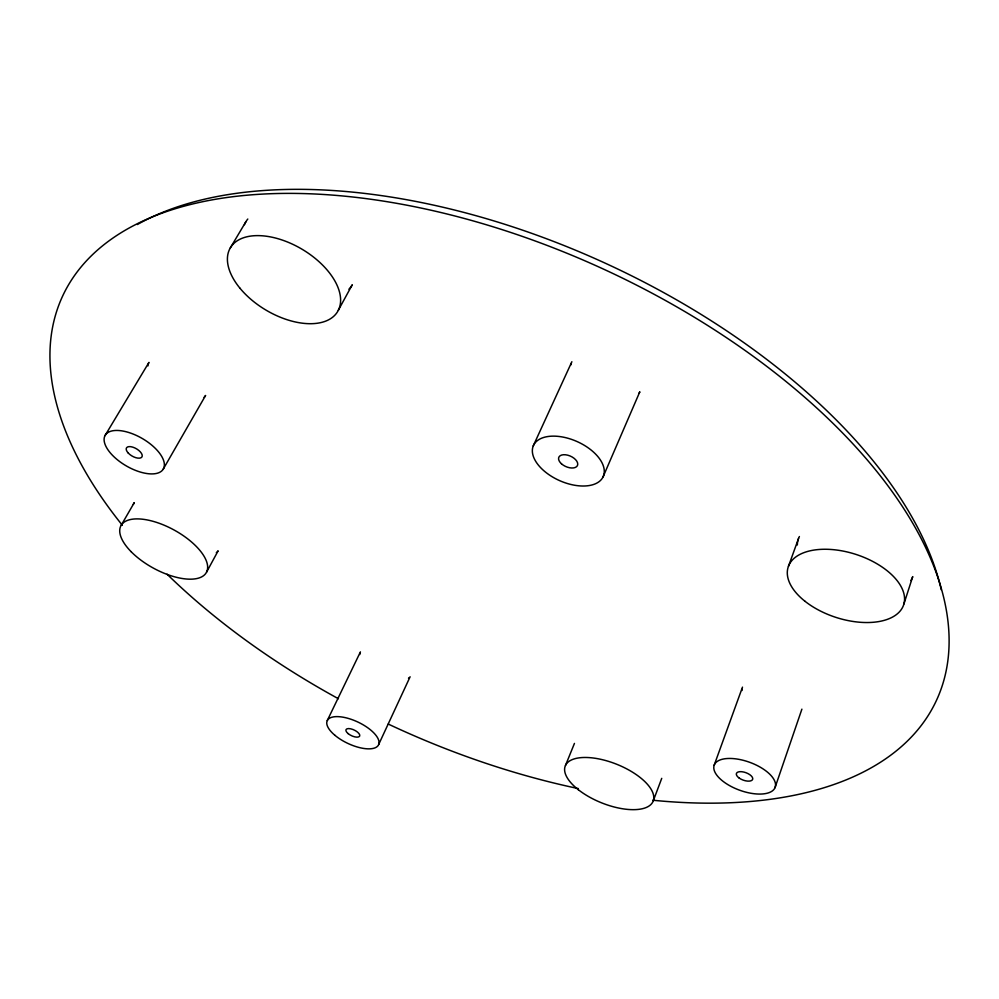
<?xml version="1.0" encoding="UTF-8"?>
<svg xmlns="http://www.w3.org/2000/svg" width="999" height="999" viewBox="0 0 999 999"><rect width="100%" height="100%" fill="white"/><g stroke="black" fill="none" stroke-linecap="round" stroke-linejoin="round"><path stroke-width="1.5" d="M903.908 603.995L912.599 576.997M775.012 787.674A32.43 14.835 20 0 0 734.565 758.716A32.43 14.835 20 0 0 724.425 782.354A32.43 14.835 20 0 0 775.012 787.674L801.897 709.153M714.185 765.184L742.494 687.137M788.473 566.283L798.538 538.486M653.334 800.674L661.738 778.346M565.509 765.396L574.45 743.406M603.084 476.873A38.199 21.404 23.9 0 0 558.953 436.463A38.199 21.404 23.9 0 0 542.882 469.867A38.199 21.404 23.9 0 0 603.084 476.873L639.835 391.77A37.163 22.29 23.8 0 1 639.073 393.169M533.241 445.904L571.878 361.725M378.696 744.467L410.114 676.773M327.297 720.504L359.752 653.271M206.581 572.115L218.107 550.874M338.311 310.314L352.01 285.214M163.262 469.105A33.591 15.859 30.1 0 0 126.823 431.93A33.591 15.859 30.1 0 0 112.662 455.482A33.591 15.859 30.1 0 0 163.262 469.105L205.594 395.454A32.792 16.646 30.6 0 1 204.096 397.315M121.341 525.024L134.266 502.647A48.364 22.065 28.8 0 0 133.354 504.42M230.344 247.852L245.866 221.778M105.02 435.614L148.963 362.387A32.792 16.646 30.6 0 0 147.952 365.896M137.313 224.538A474.463 249.75 24.8 0 1 602.472 261.925A474.463 249.75 24.8 0 1 941.308 589.897M122.365 525.274A481.418 251.648 24.8 0 1 284.103 193.406A481.418 251.648 24.8 0 1 909.327 517.482A481.418 251.648 24.8 0 1 652.859 800.236M578.371 788.586A481.418 251.648 24.8 0 1 388.274 724.063M338.411 698.726A481.418 251.648 24.8 0 1 167.095 574.213M912.736 576.623A60.215 33.491 17.9 0 1 910.838 580.569M797.327 545.004A60.215 33.491 17.9 0 1 799.4 536.525M352.235 284.84A61.826 35.839 30.9 0 1 348.926 289.198M244.443 224.688A61.826 35.839 30.9 0 1 247.802 219.031M217.77 551.223A48.364 22.065 28.8 0 1 216.321 552.734M409.253 677.572A27.785 12.463 25.3 0 1 408.491 678.184M359.802 654.507A27.785 12.463 25.3 0 1 360.427 651.872M742.045 690.484A31.681 15.584 19.5 0 1 742.045 689.322M571.016 364.797A37.163 22.29 23.8 0 1 571.353 363.236M804.932 601.223A60.739 33.042 18.1 0 0 902.746 607.042A60.739 33.042 18.1 0 0 830.144 549.413A60.739 33.042 18.1 0 0 804.932 601.223M239.723 287.924A62.388 35.377 30.7 0 0 336.663 313.024A62.388 35.377 30.7 0 0 275.612 238.062A62.388 35.377 30.7 0 0 239.723 287.924M131.031 551.598A48.714 21.691 28.7 0 0 205.532 573.751A48.714 21.691 28.7 0 0 154.508 521.74A48.714 21.691 28.7 0 0 131.031 551.598M578.296 789.685A47.34 20.717 21.9 0 0 652.497 802.484A47.34 20.717 21.9 0 0 596.828 758.541A47.34 20.717 21.9 0 0 578.296 789.685M334.965 735.339A28.359 11.801 25.2 0 0 378.334 745.229A28.359 11.801 25.2 0 0 345.354 717.657A28.359 11.801 25.2 0 0 334.965 735.339M348.102 733.591A7.567 3.147 25.2 0 0 359.628 736.176A7.567 3.147 25.2 0 0 350.761 728.833A7.567 3.147 25.2 0 0 348.102 733.591M739.198 778.071A8.641 3.959 20 0 0 752.634 779.407A8.641 3.959 20 0 0 741.77 771.715A8.641 3.959 20 0 0 739.198 778.071M561.463 463.786A10.19 5.707 23.9 0 0 577.459 465.509A10.19 5.707 23.9 0 0 565.559 454.782A10.19 5.707 23.9 0 0 561.463 463.786M128.134 452.922A8.954 4.233 30.1 0 0 141.808 457.117A8.954 4.233 30.1 0 0 132.717 447.127A8.954 4.233 30.1 0 0 128.134 452.922"/></g></svg>
